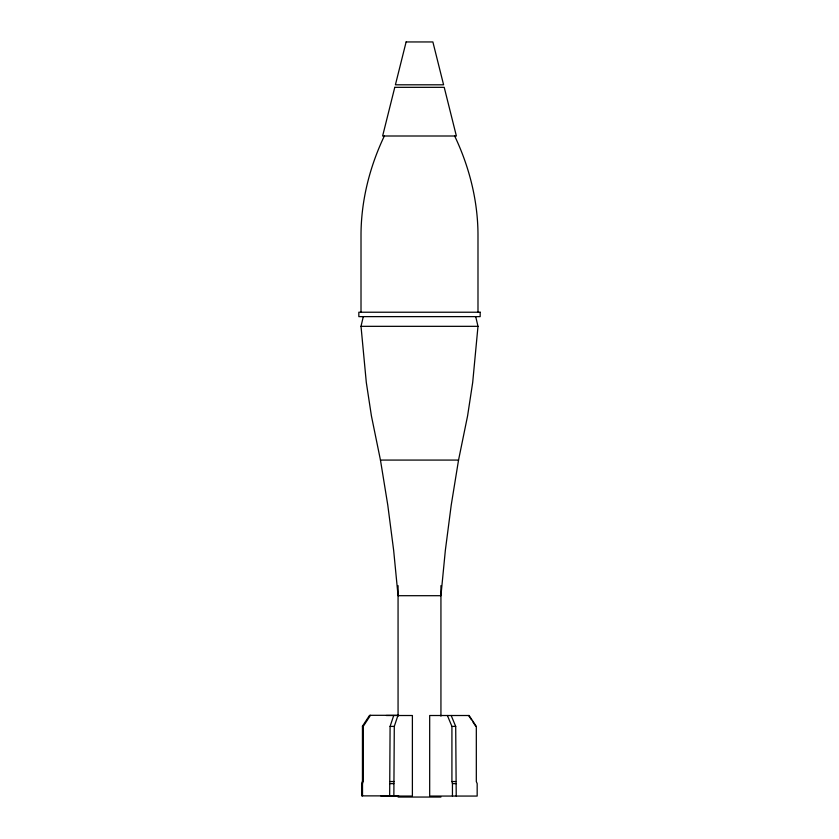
<?xml version="1.0" encoding="UTF-8"?>
<svg xmlns="http://www.w3.org/2000/svg" width="839" height="839" viewBox="0 0 839 839"><rect width="100%" height="100%" fill="white"/><g stroke="black" fill="none" stroke-linecap="round" stroke-linejoin="round"><path stroke-width="1.26" d="M475.713 316.628L477.989 326.329L472.693 382.458L467.585 415.892L458.545 460.076L451.225 505.088L445.352 550.311L440.936 595.7L398.064 595.7L393.648 550.311L387.775 505.088L380.455 460.076L371.415 415.892L366.307 382.458L361.011 326.329L363.287 316.628M389.663 796.064L390.093 726.396L393.722 715.51M393.858 796.064L394.288 726.396L397.917 715.51M398.63 795.875L361.619 795.875L361.619 783.448L362.448 781.34L362.448 726.207L369.579 715.31L398.63 715.31M362.511 795.875L362.511 783.448L363.35 781.34L363.35 726.207L370.481 715.31M384.335 136.002C369.475 167.234 360.875 201.58 361.011 236.252L361.011 312.223M361.011 326.329L477.989 326.329M380.455 460.076L458.545 460.076M386.276 715.51L412.389 715.51L412.389 796.064L380.927 796.064M362.448 726.207L363.35 726.207M390.093 726.396L394.288 726.396M447.397 715.51L451.917 726.396L455.703 726.396L456.227 796.064M362.448 781.34L363.35 781.34M390.093 781.539L394.288 781.539M451.917 726.396L451.917 781.539L455.703 781.539M361.619 783.448L362.511 783.448M389.663 783.636L393.858 783.636M451.917 781.539L452.441 783.636L456.227 783.636M398.064 797.05L440.936 797.05M468.602 715.51L471.497 719.862M472.934 722.043L475.828 726.396M454.665 136.002C469.525 167.234 478.125 201.58 477.989 236.252L477.989 312.223M451.183 715.51L455.703 726.396M452.441 783.636L452.441 796.064M440.936 585.643L440.936 716.139M398.064 585.643L398.064 716.139M394.781 87.329L382.626 136.002L456.374 136.002L444.219 87.329L394.781 87.329M406.118 41.95L395.41 84.802L443.59 84.802L432.882 41.95L406.118 41.95M480.17 312.223L358.83 312.223L358.83 316.628L480.17 316.628L480.17 312.223M469.106 715.51L429.683 715.51L429.683 796.064L477.171 796.064L477.171 783.636L476.321 781.539L476.321 726.396L469.106 715.51"/></g></svg>
